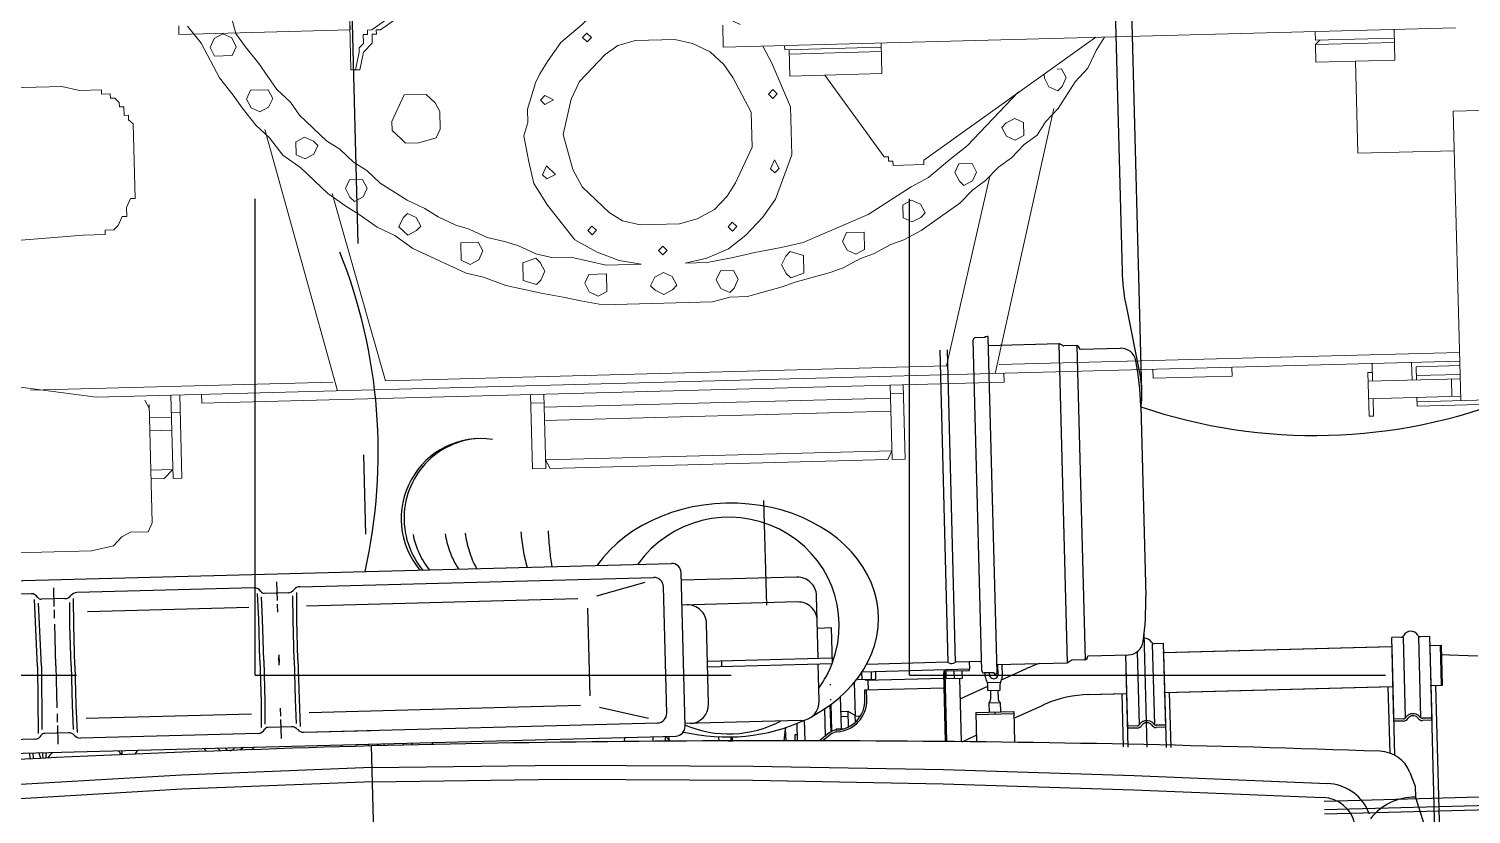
# Model space of a CAD drawing. Header units: metres. Extents: x 668617 to 675126, y 2286318 to 2293677.
# Drawn here: x 669904.665 to 669906.483, y 2287271.9 to 2287272.89 of the extents above; entities that cross this region are included whole.
import ezdxf

# ---------------------------------------------------------------- set-up
doc = ezdxf.new("R2010")
doc.units = ezdxf.units.M
doc.header["$MEASUREMENT"] = 0
doc.linetypes.add('DASHDOT2', pattern=[12.7, 6.35, -3.175, 0, -3.175])
doc.layers.add('2', color=7, linetype='Continuous')
doc.layers.add('DMTG-ZONA-TRABAJO', color=250, linetype='Continuous')

# ---------------------------------------------------------------- blocks, each defined once
blk = doc.blocks.new('A$C0C9960AB')
at = {"layer": '2'}
for p, q in [((-1003.9, 1108.9), (-1003.9, -320.3)), ((-822.3, 1108.9), (-822.3, -320.3)), ((-989.6, 353.5), (-989.6, 775.8)), ((-836.6, 353.5), (-836.6, 775.8)), ((-1046.2, 200), (-1052.5, 400)), ((-1031.2, 200.4), (-1037.5, 400.6)), ((-1003.9, 359.4), (-1010, 359.4)), ((-1003.9, 355.9), (-1010, 355.9)), ((-1003.9, 349.7), (-1009.8, 348.1)), ((-913.1, 348.6), (-983.6, 350)), ((-913.1, 348.6), (-842.6, 350)), ((-1003.9, 342.4), (-1009.7, 342.4)), ((-983.6, 318), (-983.6, 343.1)), ((-913.1, 344.6), (-979.6, 345.9)), ((-913.1, 344.6), (-846.7, 345.9)), ((-842.6, 318), (-842.6, 343.1)), ((-975.7, 329.5), (-995.5, 329.5)), ((-963.5, 329.5), (-972.1, 329.5)), ((-913.1, 329.5), (-957.3, 329.5)), ((-913.1, 329.5), (-869, 329.5)), ((-862.8, 329.5), (-854.2, 329.5)), ((-850.6, 329.5), (-830.8, 329.5)), ((-989.6, 118.8), (-989.6, 305.5)), ((-954.8, 309.5), (-983.6, 308.9)), ((-980.1, 313), (-980.2, 313)), ((-954.9, 313.5), (-979.5, 313)), ((-913.1, 313.5), (-954.8, 313.5)), ((-913.1, 309.5), (-954.8, 309.5)), ((-913.1, 313.5), (-871.5, 313.5)), ((-913.1, 309.5), (-871.5, 309.5)), ((-871.5, 309.5), (-842.6, 308.9)), ((-871.4, 313.5), (-846.8, 313)), ((-846.2, 313), (-846.1, 313)), ((-836.6, 118.8), (-836.6, 305.5)), ((-969.2, 125.1), (-969.2, 299.2)), ((-857.1, 125.1), (-857.1, 294.6)), ((-1008.2, 262.3), (-1003.9, 262.1)), ((-1043.7, 0), (-1046.2, 200)), ((-1028.7, 0), (-1031.2, 200.3)), ((-1003.9, 161.8), (-1006.8, 158.8)), ((-1003.9, 134.5), (-1006.6, 137.9)), ((-1003.9, 122.9), (-1006.5, 126.1)), ((-956.7, 114.8), (-983.6, 115.4)), ((-983.6, 83.3), (-983.6, 108.4)), ((-956.8, 110.8), (-980.2, 111.3)), ((-913.1, 114.8), (-956.7, 114.8)), ((-913.1, 110.8), (-956.7, 110.8)), ((-913.1, 114.8), (-869.6, 114.8)), ((-913.1, 110.8), (-869.6, 110.8)), ((-869.6, 114.8), (-842.6, 115.4)), ((-869.5, 110.8), (-846.1, 111.3)), ((-842.6, 83.3), (-842.6, 108.4)), ((-975.7, 94.8), (-995.5, 94.8)), ((-963.5, 94.8), (-972.1, 94.8)), ((-918.6, 94.8), (-910.2, 94.8)), ((-907.7, 94.8), (-916.1, 94.8)), ((-862.8, 94.8), (-854.2, 94.8)), ((-850.6, 94.8), (-830.8, 94.8)), ((-954.9, 78.8), (-980.2, 78.3)), ((-913.1, 78.8), (-954.8, 78.8)), ((-913.1, 78.8), (-871.5, 78.8)), ((-871.4, 78.8), (-846.1, 78.3)), ((-989.6, 70.8), (-989.6, 0)), ((-989.6, 70.8), (-989.6, -301.4)), ((-954.8, 74.8), (-983.6, 74.3)), ((-969.2, -221), (-969.2, 64.5)), ((-913.1, 74.8), (-954.8, 74.8)), ((-913.1, 74.8), (-871.5, 74.8)), ((-871.5, 74.8), (-842.6, 74.3)), ((-857.1, -221), (-857.1, 64.5)), ((-836.6, 70.8), (-836.6, -301.4)), ((-1043.7, 0), (-1046.2, -200)), ((-1028.7, 0), (-1031.2, -200.3)), ((-1046.2, -200), (-1052.5, -400)), ((-1031.2, -200.4), (-1037.5, -400.6)), ((-984.7, -292), (-971.7, -240.7)), ((-867.1, -231), (-959.2, -231)), ((-841.6, -292), (-854.6, -240.7)), ((-1003.9, -266.4), (-1008.2, -265.9)), ((-1008.8, -296.3), (-1003.9, -296.3)), ((-1003.9, -309.5), (-1009.1, -314.1)), ((-1003.9, -309), (-1009, -309)), ((-1008.4, -309), (-1008.4, -311)), ((-1003.9, -312.4), (-1008.2, -313.3)), ((-979.6, -311.4), (-846.6, -311.4)), ((-993.9, -330.3), (-832.3, -330.3)), ((-991.1, -452), (-991.1, -330.3)), ((-866.4, -452), (-866.4, -330.3)), ((-840.3, -452), (-840.3, -330.3)), ((-971.1, -355.6), (-886.4, -355.6)), ((-932.1, -355.6), (-932.1, -487)), ((-926.1, -355.6), (-926.1, -487)), ((-1010.4, -375.3), (-1010.4, -379.9)), ((-1010.4, -378.3), (-1006.4, -378.4)), ((-1010.2, -365.5), (-1006, -365.5)), ((-932.1, -370.6), (-926.1, -370.6)), ((-1010.5, -380.1), (-1006.4, -379.6)), ((-1052.5, -400), (-1061.5, -600)), ((-1037.5, -400.6), (-1046.5, -600.8)), ((-759, -419), (-868.9, -419)), ((-759, -419), (-868.9, -419)), ((-1011.9, -436), (-999.7, -435.8)), ((-1011.8, -434.1), (-999.7, -435.7)), ((-1012.2, -448.1), (-994, -448.1)), ((-1012.1, -445.6), (-1005.5, -445.6)), ((-1005.5, -445.6), (-1005.5, -448.1)), ((-1012.4, -456.1), (-990.7, -456.1)), ((-1006.5, -482.7), (-1012.9, -474.5)), ((-1004.9, -481.5), (-1012.8, -471.3)), ((-1008, -477.5), (-979.4, -477.5)), ((-1003.6, -483.5), (-975.5, -483.5)), ((-1003.1, -484.5), (-974.8, -484.5)), ((-971.1, -472), (-932.1, -472)), ((-969.9, -483.5), (-969.9, -484.5)), ((-953.9, -483.5), (-953.9, -484.5)), ((-926.1, -472), (-860.3, -472)), ((-894.3, -472), (-894.3, -487)), ((-1002, -489.5), (-1000.6, -489.5)), ((-1000.6, -489.5), (-1000.6, -497.8)), ((-1000.6, -494.5), (-967.1, -494.5)), ((-987.9, -494.5), (-987.9, -501.8)), ((-982.5, -494.5), (-982.5, -501.8)), ((-932.1, -487), (-894.3, -487)), ((-982.5, -501.8), (-999.1, -501.8)), ((-986.9, -509), (-994.5, -509)), ((-987.9, -509), (-987.9, -514.9)), ((-987.9, -509.5), (-952.3, -509.5)), ((-982.5, -501.8), (-986.9, -509)), ((-949.5, -513.2), (-949.5, -532.1)), ((-949.5, -513.2), (-947.9, -513.2)), ((-970.5, -520.1), (-960.5, -520.1)), ((-970.5, -522.1), (-960.5, -522.1)), ((-960.5, -520.1), (-960.5, -603.6)), ((-960.5, -524.1), (-950.5, -524.1)), ((-950.5, -521.1), (-950.5, -603.6)), ((-950.5, -521.1), (-949.5, -521.1)), ((-949.5, -517.6), (-941.5, -517.6)), ((-949.5, -527.6), (-941.5, -527.6)), ((-941.5, -517.9), (-941.5, -631.1)), ((-933.9, -607.8), (-933.9, -522.7)), ((-949.5, -532.1), (-941.5, -532.1)), ((-1061.5, -600.1), (-1073, -800.1)), ((-1046.5, -600.8), (-1058, -801)), ((-1017.1, -603.6), (-945, -603.6)), ((-1017.1, -605.1), (-945, -605.1)), ((-951, -606.1), (-951, -623.1)), ((-951, -606.1), (-943.3, -606.1)), ((-951, -620.1), (-1017.7, -620.1)), ((-1017.7, -620.9), (-1011.3, -636.1)), ((-972.5, -620.1), (-960.1, -649.6)), ((-951, -614.6), (-943, -614.6)), ((-943, -607.1), (-943, -630.6)), ((-934, -608.7), (-605.7, -608.7)), ((-934, -616.3), (-605.7, -616.3)), ((-933.9, -643.8), (-933.9, -617.2)), ((-987.5, -636.1), (-1018.3, -636.1)), ((-989.5, -636.1), (-989.5, -676.1)), ((-987.5, -636.1), (-987.5, -676.1)), ((-951, -623.1), (-943, -623.1)), ((-943, -630.6), (-941.5, -630.6)), ((-941.5, -631.1), (-933.9, -631.1)), ((-977.5, -650.1), (-987.5, -650.1)), ((-977.5, -650.1), (-977.5, -662.1)), ((-964.5, -649.6), (-964.5, -662.6)), ((-964.5, -649.6), (-958, -649.6)), ((-956.2, -649.6), (-956.2, -662.6)), ((-950, -647.1), (-946.1, -647.1)), ((-948, -651.6), (-946.1, -651.6)), ((-946.1, -656.6), (-946.1, -646)), ((-943.9, -643.8), (-595.9, -643.8)), ((-593.7, -656.6), (-593.7, -646)), ((-987.5, -656.1), (-989.5, -656.1)), ((-977.5, -662.1), (-987.5, -662.1)), ((-964.5, -652.1), (-974, -652.1)), ((-964.5, -660.1), (-974, -660.1)), ((-964.5, -662.6), (-958, -662.6)), ((-953.9, -664.2), (-942.7, -690.8)), ((-950, -665.1), (-937.6, -665.1)), ((-948, -660.6), (-937.6, -660.6)), ((-947.3, -656.6), (-947.3, -658.4)), ((-946.1, -656.6), (-947.3, -656.6)), ((-946.1, -659.6), (-593.7, -659.6)), ((-937.6, -659.6), (-937.6, -733.5)), ((-602.2, -659.6), (-602.2, -733.5)), ((-593.7, -656.6), (-592.5, -656.6)), ((-592.5, -656.6), (-592.5, -658.4)), ((-987.5, -676.1), (-1019.8, -676.1)), ((-994.5, -676.1), (-981.5, -707.1)), ((-602.2, -733.5), (-937.6, -733.5)), ((-935.3, -737.9), (-937.3, -734.5)), ((-935.1, -752), (-935.1, -738.9)), ((-604.7, -752), (-604.7, -738.9)), ((-604.4, -737.9), (-602.4, -734.5)), ((-971.7, -754.5), (-971.7, -794.5)), ((-971.7, -755.5), (-971.7, -795.5)), ((-605.1, -752.5), (-935, -752.5)), ((-931.1, -756), (-931.1, -798.2)), ((-608.7, -756), (-608.7, -798.2)), ((-1073, -800.1), (-1086.4, -998.9)), ((-1058, -801), (-1071.7, -1004)), ((-1027.9, -795.5), (-930.9, -795.5)), ((-1027.7, -790.5), (-971.7, -790.5)), ((-1008.2, -795.5), (-931.1, -795.5)), ((-1008.2, -805.5), (-1008.2, -795.5)), ((-1005.9, -805.5), (-1005.9, -795.5)), ((376.1, -802.2), (-527.9, -802.2)), ((-1028.7, -815.5), (-908.6, -815.5)), ((-928.2, -807.4), (-1005.3, -807.4)), ((-669.9, -818), (-869.9, -818)), ((-562.6, -805.1), (-640.4, -818.4)), ((-1008.2, -835.5), (-1008.2, -825.5)), ((-1005.9, -835.5), (-1005.9, -825.5)), ((-920.1, -823.6), (-1005.3, -823.6)), ((-920.1, -835.5), (-920.1, -825.6)), ((-654.9, -819.7), (503.1, -819.7)), ((-1029.7, -840.5), (-971.7, -840.5)), ((-1029.5, -835.5), (-930.9, -835.5)), ((-1008.2, -835.5), (-920.1, -835.5)), ((-971.7, -834.5), (-971.7, -1074.5)), ((-971.7, -835.5), (-971.7, -1075.5)), ((-929.7, -834.5), (-929.7, -1074.5)), ((-929.7, -835.5), (-929.7, -1075.5)), ((-1103.9, -4113.9), (-1103.9, -1000)), ((-1098.9, -1000), (-1098.9, -4113.9)), ((-1090.4, -4113.9), (-1090.4, -1000)), ((-1105, -1047.3), (-1100.4, -1045.3)), ((-1044.1, -1075.5), (-930.9, -1075.5)), ((-1041.7, -1070.5), (-971.7, -1070.5)), ((-1008.2, -1075.5), (-920.1, -1075.5)), ((-1008.2, -1085.5), (-1008.2, -1075.5)), ((-1005.9, -1085.5), (-1005.9, -1075.5)), ((-920.1, -1085.4), (-920.1, -1075.5)), ((-1062.4, -1090.8), (-1076.8, -1096)), ((-920.1, -1087.4), (-1005.3, -1087.4)), ((-1076.8, -1096), (-1088.5, -1096)), ((-1008.2, -1115.5), (-1008.2, -1105.5)), ((-1005.9, -1115.5), (-1005.9, -1105.5)), ((-920.1, -1103.6), (-1005.3, -1103.6)), ((-920.1, -1115.5), (-920.1, -1105.6)), ((-1199.9, -1120.5), (-971.7, -1120.5)), ((-1168.4, -1115.5), (-930.9, -1115.5)), ((-1008.2, -1115.5), (-920.1, -1115.5)), ((-971.7, -1114.5), (-971.7, -1126.5)), ((-971.7, -1115.5), (-971.7, -1127.5)), ((-929.7, -1114.5), (-929.7, -1126.5)), ((-929.7, -1115.5), (-929.7, -1127.5)), ((-971.7, -1126.5), (-929.7, -1126.5)), ((-971.7, -1127.5), (-929.7, -1127.5)), ((-939.9, -1135.5), (-941.7, -1165.5)), ((-939.9, -1135.5), (-939.9, -1127.5))]:
    blk.add_line(p, q, dxfattribs=at)
for points in [[(-1003.9, 153.9, 0.067362), (-1005.8, 152, 0.147147), (-1006.8, 149.1, 0.147147), (-1006.1, 146.1, 0.083464), (-1003.9, 143.6, 0.083464)], [(-1005.9, 30.6, -0.042183), (-1003.9, 31.3, -0.042183)], [(-1003.9, 15.5, 0.005227), (-1004.3, 15.5, 0.032807), (-1005.8, 15)], [(-1005.8, 3.1, 0.019757), (-1004.9, 2.8, 0.014254), (-1003.9, 2.6, 0.014254)], [(-1005.8, -13, 0.003561), (-1005.7, -13.1, 0.025336), (-1003.9, -13.5, 0.025336)], [(-1003.9, -5.3, 0.078213), (-1004.5, -6, 0.125665), (-1004.8, -6.8, 0.125665), (-1004.6, -7.6, 0.09602), (-1003.9, -8.5, 0.09602)], [(-1005.9, -33.4, 0.028307), (-1003.9, -33.8, 0.028307)], [(-685.9, -121.5, 0.094645), (-692.3, -91.7, 0.099099), (-710.5, -64.8, 0.097866), (-737.7, -46.9, 0.097011), (-769.9, -40.6, 0.097011), (-802.1, -46.9, 0.070153), (-822.3, -58.7, 0.070153)], [(-784.9, -49.6, 0.050757), (-802.3, -54.4, 0.068946), (-822.3, -65.7, 0.068946)], [(-784.9, -83.4, 0.04218), (-803, -87.5, 0.062013), (-822.3, -96.4, 0.062013)], [(-784.9, -104.4, 0.036511), (-803.4, -108, 0.056209), (-822.3, -115.4, 0.056209)], [(-784.9, -163, 0.019474), (-804.3, -164.9, 0.033274), (-822.3, -168.7, 0.033274)], [(-784.9, -191.7, 0.010633), (-804.6, -192.7, 0.018736), (-822.3, -194.7, 0.018736)], [(-937.6, -704.9, 0.017431), (-941.5, -693.9, 0.005124), (-942.7, -690.8)], [(-971.7, -755.5, 0.094637), (-980.5, -709.4, 0.005124), (-981.5, -707.1, 0.005124)], [(-1005.6, -810.3, -0.071747), (-1004.3, -811.3, -0.095366), (-1003.1, -813.2, -0.091602), (-1002.7, -815.5, -0.091602), (-1003.1, -817.8, -0.095366), (-1004.3, -819.7, -0.071747), (-1005.6, -820.7, -0.105789)], [(-1004.5, -808.1, -0.072412), (-1002.7, -809.5, -0.095366), (-1001, -812.2, -0.091602), (-1000.4, -815.5, -0.091602), (-1001, -818.8, -0.095366), (-1002.7, -821.5, -0.072412), (-1004.5, -822.9, -0.105789)], [(-1005.6, -1090.3, -0.071747), (-1004.3, -1091.3, -0.095366), (-1003.1, -1093.2, -0.091602), (-1002.7, -1095.5, -0.091602), (-1003.1, -1097.8, -0.095366), (-1004.3, -1099.7, -0.071747), (-1005.6, -1100.7, -0.105789)], [(-1004.5, -1088.1, -0.072412), (-1002.7, -1089.5, -0.095366), (-1001, -1092.2, -0.091602), (-1000.4, -1095.5, -0.091602), (-1001, -1098.8, -0.095366), (-1002.7, -1101.5, -0.072412), (-1004.5, -1102.9, -0.105789)]]:
    blk.add_lwpolyline(points, format="xyb", dxfattribs=at)
at = {"layer": '2', "color": 7, "linetype": 'DASHDOT2', "ltscale": 70}
blk.add_lwpolyline([(-3394.8, 0), (6101.9, 0)], dxfattribs=at)
at = {"layer": '2'}
for centre, radius, start, end in [((-18641.1, -27.9), 17635.3, 0.09054, 3.53678), ((-981.6, 353.5), 8, 180, 240), ((-844.6, 353.5), 8, 300, 0), ((-1006.6, 332.9), 13, 78.1182, 103.8649), ((-1036.3, 301), 47.5, 47.0539, 55.8209), ((-987.6, 343.1), 4, 0, 60), ((-838.6, 343.1), 4, 120, 180), ((-981.6, 305.5), 8, 128.6822, 180), ((-991.6, 318), 8, 308.6822, 0), ((-834.6, 318), 8, 180, 231.3178), ((-844.6, 305.5), 8, 0, 51.3178), ((-1036.3, 301), 47.5, 306.3194, 312.9461), ((-1036.3, 211), 47.5, 47.0539, 53.3518), ((-1036.3, 211), 47.5, 308.2029, 312.9461), ((-981.6, 118.8), 8, 180, 240), ((-987.6, 108.4), 4, 0, 60), ((-838.6, 108.4), 4, 120, 180), ((-844.6, 118.8), 8, 300, 0), ((-981.6, 70.8), 8, 128.6822, 180), ((-991.6, 83.3), 8, 308.6822, 0), ((-834.6, 83.3), 8, 180, 231.3178), ((-844.6, 70.8), 8, 0, 51.3178), ((-682.7, 553.6), 569.1, 255.7981, 290.1989), ((-18641.1, 27.9), 17635.3, 356.46322, 359.90946), ((-998.2, -53.5), 13, 116.2854, 126.5064), ((-769.9, -121.5), 84, 350.3439, 128.6541), ((-998.2, -53.5), 13, 232.9652, 243.7146), ((-979.6, -301.4), 10, 180, 270), ((-846.6, -301.4), 10, 270, 0), ((-993.9, -320.3), 10, 180, 270), ((-832.3, -320.3), 10, 270, 0), ((-971.1, -335.6), 20, 180, 270), ((-886.4, -335.6), 20, 270, 0), ((-997.9, -422.1), 13.7, 262.5005, 268.8636), ((-971.1, -452), 20, 180, 270), ((-886.4, -452), 20, 270, 0), ((-860.3, -452), 20, 270, 0), ((-1016, -490.1), 12, 1.8404, 37.875), ((-1016, -490.1), 14, 1.8404, 37.875), ((-970.5, -488.6), 33.5, 181.8404, 270), ((-970.5, -488.6), 31.5, 181.8404, 270), ((-945, -607.1), 3.5, 359.9999, 89.9999), ((-945, -607.1), 2, 359.9999, 89.9999), ((-929.9, -612.5), 5.5, 144.3409, 215.6591), ((-936.4, -607.8), 2.5, 324.3409, 0), ((-936.4, -617.2), 2.5, 0, 35.6591), ((-974, -648.1), 4, 209.9999, 269.9999), ((-958, -644.6), 5, 269.9999, 304.7718), ((-950, -656.1), 9, 89.9999, 124.7718), ((-948, -656.1), 4.5, 89.9999, 269.9999), ((-943.9, -646), 2.2, 90, 180), ((-595.9, -646), 2.2, 0, 90), ((-974, -664.1), 4, 89.9999, 149.9999), ((-958, -667.6), 5, 55.2279, 89.9999), ((-950, -656.1), 9, 235.2279, 269.9999), ((-946.1, -658.4), 1.2, 180, 270), ((-593.7, -658.4), 1.2, 270, 0), ((-935.6, -733.5), 2, 180, 210), ((-937.1, -738.9), 2, 0, 30), ((-937.1, -738.9), 2, 0, 30), ((-937.1, -738.9), 2, 0, 30), ((-602.7, -738.9), 2, 150, 180), ((-602.7, -738.9), 2, 150, 180), ((-602.7, -738.9), 2, 150, 180), ((-604.2, -733.5), 2, 330, 0), ((-931.9, -752), 3.2, 180, 270), ((-931.9, -756), 0.8, 359.845, 90), ((-607.9, -756), 0.8, 90, 180.155), ((-607.9, -752), 3.2, 270, 0), ((-914.9, -798.2), 16.2, 180, 260.9153), ((-624.9, -798.2), 16.2, 279.0847, 0), ((-527.9, -1007.8), 205.7, 90, 99.7165), ((-1002.7, -805.5), 5.5, 180, 239.1405), ((-1002.9, -805.5), 3, 180, 239.2923), ((-922.6, -815.5), 8.5, 298.5719, 5.237), ((-869.9, -516.8), 301.2, 260.9153, 270), ((-136.8, -1014.7), 569.1, 159.8011, 200.1989), ((-654.9, -733.6), 86.1, 259.2883, 279.7165), ((-669.9, -516.8), 301.2, 270, 279.0847), ((-1002.7, -825.5), 5.5, 120.8595, 180), ((-1002.9, -825.5), 3, 120.7077, 180), ((-917.1, -825.6), 3, 118.5719, 180), ((-1122.2, -996.5), 35.9, 281.5467, 356.1384), ((-1120.5, -1000.7), 48.9, 294.2277, 356.1384), ((-1146.8, -1093.2), 58.3, 357.2161, 50.7414), ((-1074.3, -1057.9), 35, 289.8552, 356.4632), ((-1002.7, -1085.5), 5.5, 180, 239.1405), ((-1002.9, -1085.5), 3, 180, 239.2923), ((-917.1, -1085.4), 3, 180, 241.4281), ((-922.6, -1095.5), 8.5, 298.5719, 61.4281), ((-1296.4, -410.9), 716.1, 270.5476, 286.9294), ((-1002.7, -1105.5), 5.5, 120.8595, 180), ((-1002.9, -1105.5), 3, 120.7077, 180), ((-917.1, -1105.6), 3, 118.5719, 180)]:
    blk.add_arc(centre, radius, start, end, dxfattribs=at)
for centre, major_axis, ratio, start_param, end_param in [((-883.5, -379), (0, 157.5), 0.780183, 2.145069, 5.76185), ((-889.3, -379), (0, -116.1), 0.98022, 5.907133, 8.795938), ((-883.5, -379), (0, 157.5), 0.780183, 7.526397, 8.364655), ((-889.3, -379), (0, -116.1), 0.98022, 10.562591, 11.45822), ((-889.3, -379), (0, -116.1), 0.98022, 5.641249, 5.897171)]:
    blk.add_ellipse(centre, major_axis=major_axis, ratio=ratio, start_param=start_param, end_param=end_param, dxfattribs=at)
blk = doc.blocks.new('A$C29826394')
at = {"layer": '2', "linetype": 'Continuous', "lineweight": 20}
for points in [[(-793.1, 608.7), (-793.1, 963.7)], [(-309, 608.7), (-304.3, 627.1), (-304.3, 963.7)], [(-631.7, 599.5), (-617.9, 687.1)], [(-461.1, 608.7), (-465.7, 691.7)], [(-622.5, 350.5), (-622.5, 668.6)], [(-774.7, 567.2), (-779.3, 576.4), (-788.5, 585.6), (-793.1, 608.7)], [(-461.1, 585.6), (-461.1, 608.7)], [(-309, 585.6), (-309, 608.7)], [(-631.7, -834.6), (-631.7, 599.5)], [(-456.5, 585.6), (-461.1, 585.6)], [(-456.5, 576.4), (-456.5, 585.6)], [(-451.9, 571.8), (-456.5, 576.4)], [(-318.2, 571.8), (-318.2, 576.4), (-313.6, 576.4)], [(-313.6, 576.4), (-313.6, 585.6)], [(-313.6, 585.6), (-309, 585.6)], [(-774.7, 548.7), (-774.7, 567.2)], [(-451.9, 571.8), (-442.7, 567.2)], [(-442.7, 562.6), (-442.7, 567.2)], [(-433.5, 562.6), (-442.7, 562.6)], [(-433.5, 562.6), (-424.2, 558)], [(-424.2, 553.3), (-345.8, 553.3), (-341.2, 558), (-336.6, 558), (-336.6, 562.6), (-327.4, 562.6), (-327.4, 567.2)], [(-327.4, 567.2), (-322.8, 567.2)], [(-322.8, 567.2), (-318.2, 571.8)], [(-765.5, 544.1), (-774.7, 548.7)], [(-636.3, 548.7), (-645.6, 544.1)], [(-424.2, 553.3), (-424.2, 558)], [(-641, 544.1), (-765.5, 544.1)], [(-719.3, 530.3), (-719.3, 544.1)], [(-710.1, 521.1), (-710.1, 544.1)], [(-668.6, 521.1), (-668.6, 544.1)], [(-654.8, 521.1), (-654.8, 544.1)], [(-710.1, 521.1), (-719.3, 530.3)], [(-631.7, 521.1), (-719.3, 521.1)], [(-719.3, 511.8), (-719.3, 521.1)], [(-650.2, 511.8), (-650.2, 521.1)], [(-631.7, 511.8), (-719.3, 511.8)], [(-641, -355.1), (-641, 488.8)], [(-631.7, 488.8), (-641, 488.8)], [(-631.7, 345.8), (-355.1, 415)], [(-622.5, 295.1), (-424.2, 345.8)], [(-622.5, -295.1), (-622.5, 295.1)], [(-641, 142.9), (-719.3, 142.9)], [(-719.3, 129.1), (-719.3, 142.9)], [(-650.2, 129.1), (-650.2, 142.9)], [(-719.3, 124.5), (-710.1, 129.1)], [(-641, 129.1), (-719.3, 129.1)], [(-719.3, -230.6), (-719.3, 124.5)], [(-710.1, -235.2), (-710.1, 129.1)], [(-668.6, -235.2), (-668.6, 129.1)], [(-654.8, -235.2), (-654.8, 129.1)], [(-710.1, -235.2), (-719.3, -230.6)], [(-641, -235.2), (-719.3, -235.2)], [(-719.3, -249), (-719.3, -235.2)], [(-650.2, -249), (-650.2, -235.2)], [(-641, -249), (-719.3, -249)], [(-424.2, -345.8), (-622.5, -295.1)], [(-355.1, -415), (-631.7, -345.8)], [(-631.7, -355.1), (-641, -355.1)], [(-622.5, -834.6), (-622.5, -350.5)], [(-641, -594.8), (-641, -511.8)], [(-631.7, -511.8), (-641, -511.8)], [(-687.1, -742.4), (-687.1, -737.8)], [(-641, -737.8), (-687.1, -737.8)], [(-668.6, -742.4), (-687.1, -742.4)], [(-668.6, -834.6), (-668.6, -737.8)], [(-650.2, -834.6), (-650.2, -737.8)], [(-631.7, -742.4), (-650.2, -742.4)], [(-641, -742.4), (-641, -737.8)], [(-410.4, -834.6), (-410.4, -733.2)], [(-313.6, -733.2), (-410.4, -733.2)], [(-668.6, -788.5), (-677.8, -788.5)], [(-673.2, -885.4), (-677.8, -880.7), (-677.8, -788.5)], [(-673.2, -876.1), (-673.2, -788.5)], [(-631.7, -783.9), (-650.2, -783.9)], [(-636.3, -788.5), (-650.2, -788.5)], [(-645.6, -834.6), (-645.6, -788.5)], [(-636.3, -834.6), (-636.3, -788.5)], [(-650.2, -825.4), (-668.6, -825.4)], [(-368.9, -834.6), (-673.2, -834.6)], [(-368.9, -876.1), (-368.9, -834.6)]]:
    blk.add_lwpolyline(points, dxfattribs=at)
blk = doc.blocks.new('A$C4956044A')
at = {"layer": '2', "linetype": 'Continuous', "lineweight": 20}
blk.add_line((-313.6, -138.3), (-285.9, -138.3), dxfattribs=at)
for points in [[(-281.3, -470.3), (-295.1, -461.1), (-313.6, -451.9), (-327.4, -438.1), (-355.1, -419.6), (-368.9, -405.8), (-382.7, -396.6), (-392, -382.7), (-405.8, -368.9), (-415, -355.1), (-428.8, -341.2), (-438.1, -327.4), (-451.9, -313.6), (-479.6, -272.1), (-488.8, -253.6), (-493.4, -239.8), (-502.6, -221.3), (-507.2, -207.5), (-516.5, -189.1), (-521.1, -175.2), (-530.3, -138.3), (-534.9, -124.5), (-544.1, -87.6), (-544.1, -69.2), (-548.7, -50.7), (-548.7, 64.6), (-544.1, 87.6), (-539.5, 106.1), (-534.9, 129.1), (-525.7, 166), (-516.5, 189.1), (-511.8, 207.5), (-484.2, 262.8), (-470.3, 281.3), (-461.1, 299.7), (-447.3, 318.2), (-438.1, 332), (-424.2, 350.5), (-396.6, 378.1), (-382.7, 396.6), (-364.3, 410.4), (-350.5, 424.2), (-332, 438.1), (-318.2, 447.3), (-299.7, 461.1), (-262.8, 479.6), (-244.4, 493.4)], [(-507.2, 23.1), (-507.2, 59.9), (-498, 96.8), (-498, 115.3), (-493.4, 133.7), (-484.2, 152.2), (-479.6, 166), (-475, 184.4), (-465.7, 202.9), (-461.1, 216.7), (-451.9, 235.2), (-442.7, 249), (-433.5, 267.5), (-415, 295.1), (-401.2, 309), (-392, 322.8), (-378.1, 336.6), (-368.9, 350.5), (-341.2, 378.1), (-327.4, 387.3), (-313.6, 401.2), (-285.9, 419.6), (-267.5, 433.5), (-253.6, 442.7), (-235.2, 447.3)], [(-267.5, 470.3), (-258.2, 465.7), (-253.6, 456.5), (-258.2, 447.3), (-267.5, 442.7), (-276.7, 447.3), (-276.7, 465.7), (-267.5, 470.3)], [(-322.8, 433.5), (-313.6, 428.8), (-313.6, 410.4), (-322.8, 405.8), (-332, 410.4), (-336.6, 419.6), (-332, 428.8), (-322.8, 433.5)], [(-382.7, 382.7), (-368.9, 382.7), (-364.3, 373.5), (-368.9, 364.3), (-373.5, 359.7), (-382.7, 364.3), (-387.3, 373.5), (-382.7, 382.7)], [(-419.6, 332), (-410.4, 327.4), (-410.4, 313.6), (-419.6, 309), (-428.8, 313.6), (-433.5, 322.8), (-428.8, 327.4), (-419.6, 332)], [(-295.1, 313.6), (-295.1, 322.8)], [(-216.7, 322.8), (-295.1, 322.8)], [(-276.7, 313.6), (-295.1, 318.2)], [(-276.7, 309), (-295.1, 313.6)], [(-253.6, 299.7), (-253.6, 304.3), (-258.2, 304.3), (-258.2, 309), (-267.5, 309), (-272.1, 313.6), (-276.7, 313.6)], [(-253.6, 290.5), (-253.6, 295.1), (-258.2, 295.1), (-258.2, 299.7), (-267.5, 299.7), (-276.7, 309)], [(-225.9, 258.2), (-253.6, 299.7)], [(-225.9, 249), (-253.6, 290.5)], [(-461.1, 276.7), (-451.9, 272.1), (-447.3, 267.5), (-451.9, 258.2), (-461.1, 253.6), (-465.7, 258.2), (-470.3, 267.5), (-461.1, 276.7)], [(-350.5, 281.3), (-322.8, 267.5), (-322.8, 244.4), (-332, 235.2), (-341.2, 230.6), (-359.7, 230.6), (-368.9, 235.2), (-373.5, 253.6), (-373.5, 267.5), (-368.9, 272.1), (-359.7, 281.3), (-350.5, 281.3)], [(-498, 212.1), (-479.6, 212.1), (-479.6, 193.7), (-488.8, 189.1), (-498, 193.7), (-502.6, 202.9), (-498, 212.1)], [(-521.1, 147.6), (-502.6, 147.6), (-498, 133.7), (-502.6, 129.1), (-511.8, 124.5), (-521.1, 129.1), (-525.7, 133.7), (-521.1, 147.6)], [(-507.2, 23.1), (-502.6, 46.1), (-493.4, 69.2), (-479.6, 92.2), (-442.7, 119.9), (-419.6, 133.7), (-396.6, 138.3), (-368.9, 142.9)], [(-368.9, 142.9), (-355.1, 138.3), (-341.2, 138.3), (-313.6, 129.1), (-304.3, 124.5), (-290.5, 115.3), (-272.1, 101.4), (-253.6, 78.4), (-244.4, 69.2), (-230.6, 27.7), (-230.6, -23.1), (-235.2, -46.1), (-249, -69.2), (-258.2, -87.6)], [(-410.4, 124.5), (-415, 119.9), (-410.4, 110.7), (-401.2, 119.9), (-410.4, 124.5)], [(-332, 124.5), (-336.6, 119.9), (-332, 110.7), (-327.4, 119.9), (-332, 124.5)], [(-368.9, 101.4), (-332, 92.2), (-313.6, 83), (-285.9, 55.3), (-276.7, 41.5), (-272.1, 23.1), (-272.1, -18.4), (-276.7, -36.9), (-285.9, -55.3), (-299.7, -69.2), (-313.6, -78.4), (-350.5, -96.8), (-387.3, -96.8), (-424.2, -78.4), (-438.1, -69.2), (-451.9, -55.3), (-461.1, -36.9), (-465.7, -18.4), (-465.7, 23.1), (-461.1, 41.5), (-451.9, 55.3), (-424.2, 83), (-405.8, 92.2), (-368.9, 101.4)], [(-525.7, 83), (-516.5, 78.4), (-516.5, 59.9), (-534.9, 59.9), (-539.5, 69.2), (-534.9, 78.4), (-525.7, 83)], [(-470.3, 78.4), (-475, 73.8), (-470.3, 69.2), (-465.7, 73.8), (-470.3, 78.4)], [(-267.5, 78.4), (-272.1, 73.8), (-267.5, 69.2), (-262.8, 73.8), (-267.5, 78.4)], [(-530.3, 13.8), (-521.1, 9.2), (-516.5, 0), (-521.1, -9.2), (-530.3, -13.8), (-534.9, -9.2), (-539.5, 0), (-534.9, 9.2), (-530.3, 13.8)], [(-493.4, 4.6), (-498, 0), (-493.4, -4.6), (-488.8, 0), (-493.4, 4.6)], [(-396.6, -138.3), (-442.7, -119.9), (-461.1, -106.1), (-479.6, -87.6), (-493.4, -69.2), (-502.6, -46.1), (-507.2, -23.1)], [(-336.6, -378.1), (-392, -322.8), (-405.8, -304.3), (-424.2, -281.3), (-433.5, -262.8), (-461.1, -216.7), (-488.8, -147.6), (-493.4, -124.5), (-498, -96.8), (-502.6, -73.8), (-507.2, -46.1), (-507.2, -23.1)], [(-525.7, -55.3), (-516.5, -59.9), (-516.5, -73.8), (-525.7, -78.4), (-534.9, -73.8), (-539.5, -69.2), (-534.9, -59.9), (-525.7, -55.3)], [(-470.3, -69.2), (-475, -73.8), (-470.3, -78.4), (-465.7, -73.8), (-470.3, -69.2)], [(-258.2, -69.2), (-281.3, -69.2)], [(-281.3, -839.2), (-281.3, -69.2)], [(-410.4, -115.3), (-415, -119.9), (-410.4, -124.5), (-401.2, -119.9), (-410.4, -115.3)], [(-281.3, -110.7), (-299.7, -119.9), (-345.8, -138.3), (-396.6, -138.3)], [(-332, -115.3), (-336.6, -119.9), (-332, -124.5), (-327.4, -119.9), (-332, -115.3)], [(-511.8, -124.5), (-502.6, -129.1), (-498, -133.7), (-502.6, -147.6), (-521.1, -147.6), (-525.7, -133.7), (-521.1, -129.1), (-511.8, -124.5)], [(-281.3, -133.7), (-285.9, -133.7)], [(-285.9, -235.2), (-285.9, -133.7)], [(-313.6, -235.2), (-313.6, -138.3)], [(-290.5, -235.2), (-290.5, -138.3)], [(-401.2, -235.2), (-313.6, -175.2)], [(-488.8, -189.1), (-479.6, -193.7), (-479.6, -212.1), (-498, -212.1), (-502.6, -202.9), (-498, -193.7), (-488.8, -189.1)], [(-401.2, -235.2), (-401.2, -239.8), (-405.8, -239.8), (-405.8, -244.4), (-410.4, -244.4), (-410.4, -276.7), (-405.8, -276.7)], [(-281.3, -235.2), (-313.6, -235.2)], [(-465.7, -253.6), (-451.9, -253.6), (-447.3, -262.8), (-451.9, -272.1), (-461.1, -276.7), (-465.7, -272.1), (-470.3, -262.8), (-465.7, -253.6)], [(-281.3, -461.1), (-405.8, -276.7)], [(-419.6, -309), (-410.4, -313.6), (-410.4, -327.4), (-419.6, -332), (-428.8, -327.4), (-433.5, -318.2), (-428.8, -313.6), (-419.6, -309)], [(-373.5, -359.7), (-368.9, -364.3), (-364.3, -373.5), (-368.9, -382.7), (-382.7, -382.7), (-387.3, -373.5), (-382.7, -364.3), (-373.5, -359.7)], [(-332, -424.2), (-336.6, -419.6), (-332, -410.4), (-322.8, -405.8), (-318.2, -405.8)], [(-313.6, -419.6), (-313.6, -424.2), (-322.8, -428.8), (-332, -424.2)], [(-631.7, -594.8), (-641, -594.8)], [(-295.1, -691.7), (-313.6, -691.7)], [(-313.6, -774.7), (-313.6, -691.7)], [(-290.5, -696.3), (-295.1, -691.7)], [(-295.1, -774.7), (-295.1, -691.7)], [(-290.5, -774.7), (-290.5, -691.7)], [(-281.3, -691.7), (-290.5, -691.7)], [(-281.3, -774.7), (-313.6, -774.7)]]:
    blk.add_lwpolyline(points, dxfattribs=at)
blk = doc.blocks.new('*U327')
at = {"linetype": 'Continuous', "lineweight": 20}
for points in [[(-243.8, 182.6), (-253, 182.6)], [(-253, 2.7), (-253, 182.6)], [(-243.8, 2.7), (-253, 2.7)]]:
    blk.add_lwpolyline(points, dxfattribs=at)
at = {"linetype": 'Continuous', "lineweight": 15}
for name, p in [('A$C0C9960AB', (0, 0)), ('A$C29826394', (0, -320)), ('A$C4956044A', (0, -320))]:
    blk.add_blockref(name, p, dxfattribs=at)

msp = doc.modelspace()

# ---------------------------------------------------------------- hatches: boundary and pattern name
at = {"layer": 'DMTG-ZONA-TRABAJO', "ltscale": 3}
h = msp.add_hatch(dxfattribs=at)
h.set_pattern_fill('ANGLE', color=30, scale=3)
h.set_pattern_definition([(0, (0, 0), (0, 0.825), [0.6, -0.225]), (90, (0, 0), (-0.825, 5e-17), [0.6, -0.225])])
h.paths.add_polyline_path([(669898.72535, 2287293.51272), (669912.1139, 2287293.84486), (669912.86971, 2287263.37755), (669899.92572, 2287263.05644)])

# ---------------------------------------------------------------- block references
at = {"linetype": 'Continuous', "lineweight": 15, "xscale": 0.00119868961392816, "yscale": 0.00119868961392816, "zscale": 0.00119868961392816, "rotation": 91.50600517212919}
msp.add_blockref('*U327', (669905.06552, 2287273.19166), dxfattribs=at)

doc.saveas('drawing.dxf')
